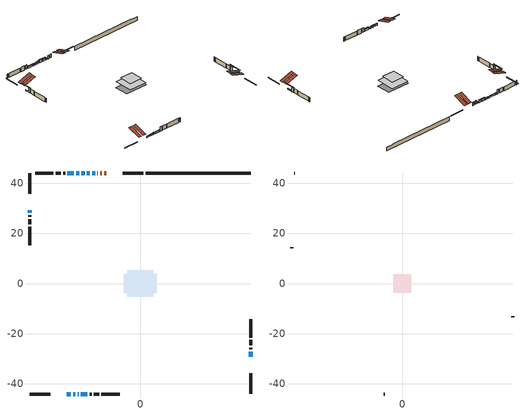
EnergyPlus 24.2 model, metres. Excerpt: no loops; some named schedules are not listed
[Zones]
conditioned space
 floor adiabatic (AdiabaticFloorConstruction): -5.19,-5.19 -5.19,5.19 5.19,5.19 5.19,-5.19 z0.7
 floor foundation (Slab1 construction): -6.56,-3.91 -6.56,3.91 6.56,3.91 6.56,-3.91 z-1.62
 wall outside (RimJoist1 construction): 1.22,44.01 -7.01,44.01 / -44.01,-44.01 -35.78,-44.01 / -44.01,44.01 -44.01,35.78 / 44.01,-44.01 44.01,-35.78 z0.7:1
 wall outside (AdiabaticWallConstruction 1): -13.57,44.01 -14.39,44.01 / -15.32,44.01 -15.99,44.01 z0.7:2.73
 wall outside (AdiabaticWallConstruction): -16.91,44.01 -17.03,44.01 / -24.92,-44.01 -24.55,-44.01 z0.7:1.92; -29.22,-44.01 -27.64,-44.01 z0.7:1.51; -26.72,-44.01 -25.85,-44.01 z0.7:1.52; 44.01,-29.22 44.01,-27.19 / -44.01,29.22 -44.01,28.2 z0.7:1.21; -17.95,44.01 -19.15,44.01 / -20.08,44.01 -21.27,44.01 z0.7:2.17; -22.2,44.01 -23.4,44.01 / -26.45,44.01 -28.99,44.01 / -23.62,-44.01 -21.08,-44.01 z0.7:1.67; -24.33,44.01 -25.52,44.01 z0.7:1.46
 wall outside (Wall1 construction): -29.92,44.01 -30.68,44.01 / -20.15,-44.01 -19.4,-44.01 / -44.01,27.28 -44.01,26.52 / 44.01,-26.26 44.01,-25.51 z0.7:3.14
 wall outside (Wall2 construction): -31.6,44.01 -33.69,44.01 / -18.47,-44.01 -16.38,-44.01 / -44.01,25.59 -44.01,23.51 / 44.01,-24.58 44.01,-22.49 z0.7:3.14
 wall outside (Wall3 construction): -34.62,44.01 -41.87,44.01 / -15.45,-44.01 -8.2,-44.01 / -44.01,22.58 -44.01,15.33 / 44.01,-21.56 44.01,-14.31 z0.7:3.14
 wall foundation (FoundationWall1 construction): 2.15,44.01,-1.62 2.15,44.01,0.7 39.82,44.01,0.7 39.82,44.01,0.33 44.01,44.01,0.33 44.01,44.01,-1.62
 window (WindowConstruction 8): -16.92,44.01 -17.03,44.01 z0.7:1.92
 window (WindowConstruction 6): -29.22,-44.01 -27.64,-44.01 z0.7:1.51
 window (WindowConstruction 7): -26.72,-44.01 -25.85,-44.01 z0.7:1.51
 window (WindowConstruction 10): 44.01,-29.22 44.01,-27.19 z0.7:1.21
 window (WindowConstruction 11): -44.01,29.22 -44.01,28.21 z0.7:1.21
 window (WindowConstruction 9): -24.92,-44.01 -24.55,-44.01 z0.7:1.92
 window (WindowConstruction): -17.96,44.01 -19.15,44.01 z0.7:2.17
 window (WindowConstruction 1): -20.08,44.01 -21.27,44.01 z0.7:2.17
 window (WindowConstruction 2): -22.2,44.01 -23.4,44.01 z0.7:1.67
 window (WindowConstruction 3): -24.33,44.01 -25.52,44.01 z0.7:1.46
 window (WindowConstruction 4): -26.45,44.01 -28.99,44.01 z0.7:1.67
 window (WindowConstruction 5): -23.62,-44.01 -21.08,-44.01 z0.7:1.67
 door (Door): -13.57,44.01 -14.39,44.01 z0.7:2.73
 door (Door 1): -15.32,44.01 -15.99,44.01 z0.7:2.73
 ceiling adiabatic (AdiabaticFloorConstruction): 5.19,-5.19 5.19,5.19 -5.19,5.19 -5.19,-5.19 z0.7
 roof outside (Roof2 construction): -12.64,44.01,3.14 -12.64,36.85,5.52 -10.76,36.85,5.52 -10.76,44.01,3.14; -30.15,-44.01,3.14 -30.15,-36.85,5.52 -32.03,-36.85,5.52 -32.03,-44.01,3.14; -44.01,30.15,3.14 -36.85,30.15,5.52 -36.85,32.03,5.52 -44.01,32.03,3.14; 44.01,-30.15,3.14 36.85,-30.15,5.52 36.85,-32.03,5.52 44.01,-32.03,3.14
attic - vented
 floor to conditioned space (Floor1 construction Reversed): -3.67,-3.67 -3.67,3.67 3.67,3.67 3.67,-3.67 z3.14
 wall outside (Wall4 construction): -42.8,44.01 -43.08,44.01 / -7.27,-44.01 -7,-44.01 / -44.01,14.4 -44.01,14.12 / 44.01,-13.38 44.01,-13.11 z0.7:3.14
 roof outside (Roof1 construction): -9.83,44.01,3.14 -9.83,36.85,5.52 -7.94,36.85,5.52 -7.94,44.01,3.14; -32.96,-44.01,3.14 -32.96,-36.85,5.52 -34.85,-36.85,5.52 -34.85,-44.01,3.14; -44.01,32.96,3.14 -36.85,32.96,5.52 -36.85,34.85,5.52 -44.01,34.85,3.14; 44.01,-32.96,3.14 36.85,-32.96,5.52 36.85,-34.85,5.52 44.01,-34.85,3.14
shading: -27.44,-44.01 -29.42,-44.01 -29.42,-44.42 -27.44,-44.42 z1.71; -25.65,-44.01 -26.92,-44.01 -26.92,-44.42 -25.65,-44.42 z1.71; 44.01,-24.55 44.01,-31.86 44.42,-31.86 44.42,-24.55 z3.85; -44.01,25.57 -44.01,31.86 -44.42,31.86 -44.42,25.57 z3.85; -19.35,44.01 -17.75,44.01 -17.75,44.42 -19.35,44.42 z2.37; -21.47,44.01 -19.88,44.01 -19.88,44.42 -21.47,44.42 z2.37; -23.6,44.01 -22,44.01 -22,44.42 -23.6,44.42 z1.87; -25.72,44.01 -24.13,44.01 -24.13,44.42 -25.72,44.42 z1.66; -29.19,44.01 -26.25,44.01 -26.25,44.42 -29.19,44.42 z1.87; -20.88,-44.01 -23.82,-44.01 -23.82,-44.42 -20.88,-44.42 z1.87
[Building]
Building 1: Terrain=Suburbs
[Site:Location]
Edmonton Intl AP_AB: Latitude {deg}=53.31; Longitude {deg}=-113.58; Time Zone {hr}=-7; Elevation {m}=723; Keep Site Location Information=Yes
[Site:GroundTemperature:Shallow]
-1.56185, -3.61833, -3.78302, -2.80711, 1.11059, 5.01004, 8.39065, 10.5322, 10.7141, 8.97234, 5.67794, 1.89811
[Site:WaterMainsTemperature]
Calculation Method=Schedule; Temperature Schedule=mains temperature schedule
[Material] Roughness=Rough; Thermal Absorptance=0.9
Name | Thickness {m} | Conductivity {W/m-K} | Density {kg/m3} | Specific Heat {J/kg-K} | Solar Absorptance | Visible Absorptance
asphalt or fiberglass shingles | 0.00635 | 0.162714 | 1121.4 | 1465.45 | 0.4 | 0.4
ceiling loosefill ins | 0.169333 | 0.0480833 | 16.02 | 1046.75 | 0.7 | 0.7
ceiling stud and cavity | 0.1397 | 0.123386 | 65.682 | 1177.47 | 0.7 | 0.7
concrete 4.0 in. | 0.1016 | 1.803125 | 2242.8 | 837.4 | 0.7 | 0.7
concrete 8.0 in. | 0.2032 | 1.803125 | 2242.8 | 837.4 | 0.7 | 0.7
door material | 0.04445 | 0.327969 | 512.64 | 1214.23 | 0.7 | 0.7
door material 1 | 0.04445 | 0.188738 | 512.64 | 1214.23 | 0.7 | 0.7
exterior vertical ins | 0.0328419 | 0.029427 | 32.04 | 1214.23 | 0.7 | 0.7
floor covering | 0.0127 | 0.0433444 | 54.468 | 1339.84 | 0.6 | 0.6
floor rigid ins; wall rigid ins | 0.512978 | 0.029427 | 32.04 | 1214.23 | 0.7 | 0.7
floor stud and cavity | 0.1397 | 1.75129 | 37.0049 | 1207.88 | 0.7 | 0.7
furniture material conditioned space 1 | 0.1524 | 0.115458 | 640.8 | 1214.23 | 0.6 | 0.6
gypsum board | 0.0127 | 0.160291 | 801 | 837.4 | 0.6 | 0.6
gypsum board 1 | 0.0127 | 0.160291 | 801 | 837.4 | 0.7 | 0.7
osb sheathing 0.5 in. | 0.0127 | 0.115458 | 512.64 | 1214.23 | 0.7 | 0.7
osb sheathing 0.75 in. | 0.01905 | 0.115458 | 512.64 | 1214.23 | 0.7 | 0.7
osb sheathing 2.0 in. | 0.0508 | 0.115458 | 512.64 | 1214.23 | 0.7 | 0.7
rim joist stud and cavity | 0.0508 | 0.0475618 | 125.044 | 1163.47 | 0.6 | 0.6
roof stud and cavity | 0.2032 | 0.114851 | 78.34581 | 1123.46 | 0.7 | 0.7
wall stud and cavity | 0.1397 | 0.104256 | 139.0536 | 1170.24 | 0.7 | 0.7
wall stud and cavity 1 | 0.1397 | 0.0972285 | 139.0536 | 1170.24 | 0.7 | 0.7
wall stud and cavity 2 | 0.1397 | 0.10094 | 139.0536 | 1170.24 | 0.7 | 0.7
wall stud and cavity 3 | 0.0889 | 6.1454 | 50.32683 | 1063.81 | 0.6 | 0.6
wall stud and cavity 4 | 0.0889 | 0.380278 | 52.3479 | 1209.89 | 0.7 | 0.7
wall stud and cavity 5 | 0.0889 | 0.391764 | 83.0341 | 1211.67 | 0.7 | 0.7
wood siding | 0.0254 | 0.102417 | 544.68 | 1172.36 | 0.4 | 0.4
wood siding 1 | 0.00254 | 0.102417 | 544.68 | 1172.36 | 0.4 | 0.4
wood siding 2; wood siding 3; wood siding 4 | 0.0254 | 0.102417 | 544.68 | 1172.36 | 0.7 | 0.7
[WindowMaterial:SimpleGlazingSystem]
Name | U-Factor {W/m2-K} | Solar Heat Gain Coefficient
WindowMaterial | 3.276206 | 0.61
WindowMaterial 1 | 3.30005 | 0.67
WindowMaterial 2 | 3.30346 | 0.65
WindowMaterial 3 | 3.304596 | 0.64
WindowMaterial 4 | 4.1438 | 0.54
WindowMaterial 5 | 4.28064 | 0.54
WindowMaterial 6 | 5.43441 | 0.63
WindowMaterial 7 | 3.28813 | 0.45
WindowMaterial 8 | 3.308 | 0.59
WindowMaterial 9 | 5.10679 | 0.5
[Construction]
AdiabaticFloorConstruction: floor stud and cavity, floor rigid ins, osb sheathing 0.75 in., floor covering
AdiabaticWallConstruction: wood siding 3, wall rigid ins, wall stud and cavity 4, gypsum board
AdiabaticWallConstruction 1: wood siding 4, wall rigid ins, wall stud and cavity 4, gypsum board
Door: door material
Door 1: door material 1
Floor1 construction Reversed: gypsum board, ceiling stud and cavity, ceiling loosefill ins
FoundationWall1 construction: concrete 8.0 in., gypsum board 1
furniture construction conditioned space 1: furniture material conditioned space 1
PartitionWallConstruction: gypsum board, wall stud and cavity 5, gypsum board
RimJoist1 construction: wood siding 2, osb sheathing 2.0 in., rim joist stud and cavity
Roof1 construction: asphalt or fiberglass shingles
Roof2 construction: asphalt or fiberglass shingles, osb sheathing 0.75 in., roof stud and cavity, gypsum board
Slab1 construction: concrete 4.0 in.
Wall1 construction: wood siding, osb sheathing 0.5 in., wall stud and cavity, gypsum board
Wall2 construction: wood siding, osb sheathing 0.5 in., wall stud and cavity 1, gypsum board
Wall3 construction: wood siding, osb sheathing 0.5 in., wall stud and cavity 2, gypsum board
Wall4 construction: wood siding 1, wall stud and cavity 3
WindowConstruction: WindowMaterial
WindowConstruction 1: WindowMaterial 1
WindowConstruction 10; WindowConstruction 11: WindowMaterial 9
WindowConstruction 2: WindowMaterial 2
WindowConstruction 3: WindowMaterial 3
WindowConstruction 4; WindowConstruction 5: WindowMaterial 4
WindowConstruction 6: WindowMaterial 5
WindowConstruction 7: WindowMaterial 6
WindowConstruction 8: WindowMaterial 7
WindowConstruction 9: WindowMaterial 8
[Zone] Multiplier=1; Part of Total Floor Area=Yes
Name | Volume {m3}
attic - vented | 20.8735
conditioned space | 549.6
[Space]
Name | Zone | Volume {m3}
attic - vented 1 | attic - vented | 20.8735
conditioned space 1 | conditioned space | 549.6
[ZoneInfiltration:EffectiveLeakageArea]
infil attic - vented 1: Zone or Space=attic - vented 1; Schedule=Always On Discrete; Effective Air Leakage Area {cm2}=1875.83; Stack Coefficient=0.000335359; Wind Coefficient=1.2373e-05
[ZoneMixing]
whole house fan mix: Zone or Space=attic - vented; Schedule=Always On Continuous; Design Flow Rate Calculation Method=Flow/Zone; Design Flow Rate {m3/s}=0; Source Zone or Space=conditioned space
[SurfaceProperty:ExposedFoundationPerimeter]
Slab1: Exposed Perimeter Calculation Method=TotalExposedPerimeter; Total Exposed Perimeter {m}=41.86
[InternalMass] Zone or ZoneList=conditioned space; Space or SpaceList=conditioned space 1
Name | Construction | Surface Area {m2}
furniture mass conditioned space 1 | furniture construction conditioned space 1 | 84.1601
partition wall mass | PartitionWallConstruction | 210.4
[Lights]
interior lighting: Zone or ZoneList or Space or SpaceList=conditioned space 1; Schedule=interior lighting schedule; Design Level Calculation Method=LightingLevel; Lighting Level {W}=343.2; Return Air Fraction=0; Fraction Radiant=0.6; Fraction Visible=0.2; Fraction Replaceable=1
[People]
occupants: Zone or ZoneList or Space or SpaceList=conditioned space 1; Number of People Schedule=occupants schedule; Number of People Calculation Method=People; Number of People=3; Fraction Radiant=0.314171; Sensible Heat Fraction=0.56303; Activity Level Schedule=occupants activity schedule; Carbon Dioxide Generation Rate {m3/s-W}=0; Enable ASHRAE 55 Comfort Warnings=No; Mean Radiant Temperature Calculation Type=EnclosureAveraged
[ElectricEquipment] Zone or ZoneList or Space or SpaceList=conditioned space 1; Design Level Calculation Method=EquipmentLevel
Name | Schedule | Design Level {W} | Fraction Latent | Fraction Radiant | Fraction Lost
clothes dryer | clothes dryer schedule | 140.772 | 0.015 | 0.081 | 0.85
clothes washer | clothes washer schedule | 32.1985 | 0.03 | 0.162 | 0.7
cooking range | cooking range schedule | 215.147 | 0.08 | 0.432 | 0.2
dishwasher | dishwasher schedule | 66.8632 | 0.3 | 0.18 | 0.4
fridge | fridge schedule | 72.9452 | 0 | 0.6 | 0
mech vent bath fan 0 | mech vent bath fan 0 schedule | 50.2 | 0 | 0 | 1
mech vent house fan | mech vent house fan schedule | 0 | 0 | 0 | 1
mech vent house fan cfis | mech vent house fan cfis schedule | 0 | 0 | 0 | 0
misc plug loads | misc plug loads schedule | 494.7 | 0.045 | 0.513 | 0.1
whole house fan | Always On Discrete | 0 | 0 | 0 | 1
[OtherEquipment] Zone or ZoneList or Space or SpaceList=conditioned space 1; Design Level Calculation Method=EquipmentLevel
Name | Fuel Type | Schedule | Design Level {W} | Fraction Latent | Fraction Radiant | Fraction Lost
clothes dryer 1 | Electricity | clothes dryer schedule | 0 | 0.015 | 0.081 | 0.85
cooking range 1 | Electricity | cooking range schedule | 0 | 0.08 | 0.432 | 0.2
general water use latent | None | general water use schedule | 62.594 | 1 | 0 | 0
general water use sensible | None | general water use schedule | -61.6891 | 0 | 0.6 | 0
mech vent house fan latent load | None | Always On Discrete | 0 | 1 | 0 | 0
mech vent house fan sensible load | None | Always On Discrete | 0 | 0 | 0 | 0
water heater energy adjustment1 | NaturalGas | Always On Discrete | 0.01 | 0 | 0 | 1
[ZoneInfiltration:DesignFlowRate] Zone or ZoneList or Space or SpaceList=conditioned space 1; Schedule=Always On Discrete; Design Flow Rate Calculation Method=Flow/Zone; Design Flow Rate {m3/s}=0
infil flow; natural vent flow; whole house fan flow
[AvailabilityManager:Scheduled]
furnace airloop Availability Manager: Schedule=Always On Discrete
[Foundation:Kiva]
Foundation Kiva 1: Initial Indoor Air Temperature {C}=18; Wall Height Above Grade {m}=0.699973; Wall Depth Below Slab {m}=0.2032; Custom Block Material Name 1=exterior vertical ins; Custom Block Depth 1 {m}=2.31999; Custom Block X Position 1 {m}=0.2159; Custom Block Z Position 1 {m}=0
[Foundation:Kiva:Settings]
Soil Conductivity {W/m-K}=0.849921; Soil Density {kg/m3}=1842.3; Soil Specific Heat {J/kg-K}=418.7; Ground Solar Absorptivity=0.9; Ground Thermal Absorptivity=0.9; Ground Surface Roughness {m}=0.03; Far-Field Width {m}=40; Deep-Ground Boundary Condition=ZeroFlux; Deep-Ground Depth {m}=40; Minimum Cell Dimension {m}=0.2; Maximum Cell Growth Coefficient=3; Simulation Timestep=Timestep
[Exterior:Lights]
exterior lighting: Schedule=exterior lighting schedule; Design Level {W}=75.6
[EnergyManagementSystem:GlobalVariable]
furnace_airloop_Fan_RTF
infil_program_Qfan
infil_program_Qinf
natural_vent_program_Qnv
natural_vent_program_Qwhf
[EnergyManagementSystem:Sensor]
Name | Output:Variable or Output:Meter Index Key | Output:Variable or Output:Meter
airflow_gain | infil flow | Infiltration Sensible Heat Gain Energy
airflow_gain_1 | natural vent flow | Infiltration Sensible Heat Gain Energy
airflow_gain_2 | whole house fan flow | Infiltration Sensible Heat Gain Energy
airflow_loss | infil flow | Infiltration Sensible Heat Loss Energy
airflow_loss_1 | natural vent flow | Infiltration Sensible Heat Loss Energy
airflow_loss_2 | whole house fan flow | Infiltration Sensible Heat Loss Energy
clg_load_cond |  | Cooling:EnergyTransfer:Zone:CONDITIONED SPACE
clg_sp_s; clg_sp_s_1 | cooling setpoint | Schedule Value
clothes_dryer_exhaust_0_sch_s | clothes dryer exhaust 0 schedule | Schedule Value
cool_season | cooling season schedule | Schedule Value
htg_load_cond |  | Heating:EnergyTransfer:Zone:CONDITIONED SPACE
htg_sp_s; htg_sp_s_1 | heating setpoint | Schedule Value
ig_ee_conv | clothes dryer | Electric Equipment Convective Heating Energy
ig_ee_conv_2 | cooking range | Electric Equipment Convective Heating Energy
ig_ee_conv_4 | fridge | Electric Equipment Convective Heating Energy
ig_ee_conv_5 | misc plug loads | Electric Equipment Convective Heating Energy
ig_ee_conv_6 | whole house fan | Electric Equipment Convective Heating Energy
ig_ee_rad | clothes dryer | Electric Equipment Radiant Heating Energy
ig_ee_rad_2 | cooking range | Electric Equipment Radiant Heating Energy
ig_ee_rad_4 | fridge | Electric Equipment Radiant Heating Energy
ig_ee_rad_5 | misc plug loads | Electric Equipment Radiant Heating Energy
ig_ee_rad_6 | whole house fan | Electric Equipment Radiant Heating Energy
ig_lgt_conv | interior lighting | Lights Convective Heating Energy
ig_lgt_rad | interior lighting | Lights Radiant Heating Energy
ig_lgt_vis | interior lighting | Lights Visible Radiation Heating Energy
ig_oe_conv | clothes dryer 1 | Other Equipment Convective Heating Energy
ig_oe_conv_1 | cooking range 1 | Other Equipment Convective Heating Energy
ig_oe_conv_2 | general water use latent | Other Equipment Convective Heating Energy
ig_oe_conv_3 | general water use sensible | Other Equipment Convective Heating Energy
ig_oe_conv_4 | water heater energy adjustment1 | Other Equipment Convective Heating Energy
ig_oe_rad | clothes dryer 1 | Other Equipment Radiant Heating Energy
ig_oe_rad_1 | cooking range 1 | Other Equipment Radiant Heating Energy
ig_oe_rad_2 | general water use latent | Other Equipment Radiant Heating Energy
ig_oe_rad_3 | general water use sensible | Other Equipment Radiant Heating Energy
ig_oe_rad_4 | water heater energy adjustment1 | Other Equipment Radiant Heating Energy
ig_ppl_conv | occupants | People Convective Heating Energy
ig_ppl_rad | occupants | People Radiant Heating Energy
im_conv | furniture mass conditioned space 1 | Surface Inside Face Convection Heat Gain Energy
im_conv_1 | partition wall mass | Surface Inside Face Convection Heat Gain Energy
im_ig | furniture mass conditioned space 1 | Surface Inside Face Internal Gains Radiation Heat Gain Energy
im_ig_1 | partition wall mass | Surface Inside Face Internal Gains Radiation Heat Gain Energy
im_lgt | furniture mass conditioned space 1 | Surface Inside Face Lights Radiation Heat Gain Energy
im_lgt_1 | partition wall mass | Surface Inside Face Lights Radiation Heat Gain Energy
im_sol | furniture mass conditioned space 1 | Surface Inside Face Solar Radiation Heat Gain Energy
im_sol_1 | partition wall mass | Surface Inside Face Solar Radiation Heat Gain Energy
im_surf | furniture mass conditioned space 1 | Surface Inside Face Net Surface Thermal Radiation Heat Gain Energy
im_surf_1 | partition wall mass | Surface Inside Face Net Surface Thermal Radiation Heat Gain Energy
mech_vent_bath_fan_0_sch_s | mech vent bath fan 0 schedule | Schedule Value
mv_conv | mech vent bath fan 0 | Electric Equipment Convective Heating Energy
mv_conv_1 | mech vent house fan | Electric Equipment Convective Heating Energy
mv_conv_2 | mech vent house fan cfis | Electric Equipment Convective Heating Energy
mv_conv_3 | mech vent house fan latent load | Other Equipment Convective Heating Energy
mv_conv_4 | mech vent house fan sensible load | Other Equipment Convective Heating Energy
mv_rad | mech vent bath fan 0 | Electric Equipment Radiant Heating Energy
mv_rad_1 | mech vent house fan | Electric Equipment Radiant Heating Energy
mv_rad_2 | mech vent house fan cfis | Electric Equipment Radiant Heating Energy
mv_rad_3 | mech vent house fan latent load | Other Equipment Radiant Heating Energy
mv_rad_4 | mech vent house fan sensible load | Other Equipment Radiant Heating Energy
natural_vent_s | natural vent schedule | Schedule Value
out_pb_s |  | Site Outdoor Air Barometric Pressure
out_wt_s |  | Site Outdoor Air Humidity Ratio
site_vw_s |  | Site Wind Speed
ss_back_out | Window1 | Surface Window Shortwave from Zone Back Out Window Heat Transfer Rate
ss_back_out_1 | Window11 | Surface Window Shortwave from Zone Back Out Window Heat Transfer Rate
ss_back_out_10 | Window7 | Surface Window Shortwave from Zone Back Out Window Heat Transfer Rate
ss_back_out_11 | Window9 | Surface Window Shortwave from Zone Back Out Window Heat Transfer Rate
ss_back_out_2 | Window12 | Surface Window Shortwave from Zone Back Out Window Heat Transfer Rate
ss_back_out_3 | Window13 | Surface Window Shortwave from Zone Back Out Window Heat Transfer Rate
ss_back_out_4 | Window15 | Surface Window Shortwave from Zone Back Out Window Heat Transfer Rate
ss_back_out_5 | Window2 | Surface Window Shortwave from Zone Back Out Window Heat Transfer Rate
ss_back_out_6 | Window3 | Surface Window Shortwave from Zone Back Out Window Heat Transfer Rate
ss_back_out_7 | Window4 | Surface Window Shortwave from Zone Back Out Window Heat Transfer Rate
ss_back_out_8 | Window5 | Surface Window Shortwave from Zone Back Out Window Heat Transfer Rate
ss_back_out_9 | Window6 | Surface Window Shortwave from Zone Back Out Window Heat Transfer Rate
ss_conv | Door1 | Surface Inside Face Convection Heat Gain Energy
ss_conv_1 | Door2 | Surface Inside Face Convection Heat Gain Energy
ss_conv_10 | Window5 | Surface Inside Face Convection Heat Gain Energy
ss_conv_11 | Window6 | Surface Inside Face Convection Heat Gain Energy
ss_conv_12 | Window7 | Surface Inside Face Convection Heat Gain Energy
ss_conv_13 | Window9 | Surface Inside Face Convection Heat Gain Energy
ss_conv_2 | Window1 | Surface Inside Face Convection Heat Gain Energy
ss_conv_3 | Window11 | Surface Inside Face Convection Heat Gain Energy
ss_conv_4 | Window12 | Surface Inside Face Convection Heat Gain Energy
ss_conv_5 | Window13 | Surface Inside Face Convection Heat Gain Energy
ss_conv_6 | Window15 | Surface Inside Face Convection Heat Gain Energy
ss_conv_7 | Window2 | Surface Inside Face Convection Heat Gain Energy
ss_conv_8 | Window3 | Surface Inside Face Convection Heat Gain Energy
ss_conv_9 | Window4 | Surface Inside Face Convection Heat Gain Energy
ss_ig | Door1 | Surface Inside Face Internal Gains Radiation Heat Gain Energy
ss_ig_1 | Door2 | Surface Inside Face Internal Gains Radiation Heat Gain Energy
ss_ig_10 | Window5 | Surface Inside Face Internal Gains Radiation Heat Gain Energy
ss_ig_11 | Window6 | Surface Inside Face Internal Gains Radiation Heat Gain Energy
ss_ig_12 | Window7 | Surface Inside Face Internal Gains Radiation Heat Gain Energy
ss_ig_13 | Window9 | Surface Inside Face Internal Gains Radiation Heat Gain Energy
ss_ig_2 | Window1 | Surface Inside Face Internal Gains Radiation Heat Gain Energy
ss_ig_3 | Window11 | Surface Inside Face Internal Gains Radiation Heat Gain Energy
ss_ig_4 | Window12 | Surface Inside Face Internal Gains Radiation Heat Gain Energy
ss_ig_5 | Window13 | Surface Inside Face Internal Gains Radiation Heat Gain Energy
ss_ig_6 | Window15 | Surface Inside Face Internal Gains Radiation Heat Gain Energy
ss_ig_7 | Window2 | Surface Inside Face Internal Gains Radiation Heat Gain Energy
ss_ig_8 | Window3 | Surface Inside Face Internal Gains Radiation Heat Gain Energy
ss_ig_9 | Window4 | Surface Inside Face Internal Gains Radiation Heat Gain Energy
ss_lgt | Door1 | Surface Inside Face Lights Radiation Heat Gain Energy
ss_lgt_1 | Door2 | Surface Inside Face Lights Radiation Heat Gain Energy
ss_sol | Door1 | Surface Inside Face Solar Radiation Heat Gain Energy
ss_sol_1 | Door2 | Surface Inside Face Solar Radiation Heat Gain Energy
ss_surf | Door1 | Surface Inside Face Net Surface Thermal Radiation Heat Gain Energy
ss_surf_1 | Door2 | Surface Inside Face Net Surface Thermal Radiation Heat Gain Energy
ss_surf_10 | Window5 | Surface Inside Face Net Surface Thermal Radiation Heat Gain Energy
ss_surf_11 | Window6 | Surface Inside Face Net Surface Thermal Radiation Heat Gain Energy
ss_surf_12 | Window7 | Surface Inside Face Net Surface Thermal Radiation Heat Gain Energy
ss_surf_13 | Window9 | Surface Inside Face Net Surface Thermal Radiation Heat Gain Energy
ss_surf_2 | Window1 | Surface Inside Face Net Surface Thermal Radiation Heat Gain Energy
ss_surf_3 | Window11 | Surface Inside Face Net Surface Thermal Radiation Heat Gain Energy
ss_surf_4 | Window12 | Surface Inside Face Net Surface Thermal Radiation Heat Gain Energy
ss_surf_5 | Window13 | Surface Inside Face Net Surface Thermal Radiation Heat Gain Energy
ss_surf_6 | Window15 | Surface Inside Face Net Surface Thermal Radiation Heat Gain Energy
ss_surf_7 | Window2 | Surface Inside Face Net Surface Thermal Radiation Heat Gain Energy
ss_surf_8 | Window3 | Surface Inside Face Net Surface Thermal Radiation Heat Gain Energy
ss_surf_9 | Window4 | Surface Inside Face Net Surface Thermal Radiation Heat Gain Energy
ss_trans_in | Window1 | Surface Window Transmitted Solar Radiation Rate
ss_trans_in_1 | Window11 | Surface Window Transmitted Solar Radiation Rate
ss_trans_in_10 | Window7 | Surface Window Transmitted Solar Radiation Rate
ss_trans_in_11 | Window9 | Surface Window Transmitted Solar Radiation Rate
ss_trans_in_2 | Window12 | Surface Window Transmitted Solar Radiation Rate
ss_trans_in_3 | Window13 | Surface Window Transmitted Solar Radiation Rate
ss_trans_in_4 | Window15 | Surface Window Transmitted Solar Radiation Rate
ss_trans_in_5 | Window2 | Surface Window Transmitted Solar Radiation Rate
ss_trans_in_6 | Window3 | Surface Window Transmitted Solar Radiation Rate
ss_trans_in_7 | Window4 | Surface Window Transmitted Solar Radiation Rate
ss_trans_in_8 | Window5 | Surface Window Transmitted Solar Radiation Rate
ss_trans_in_9 | Window6 | Surface Window Transmitted Solar Radiation Rate
ss_trans_out | Window1 | Surface Inside Face Initial Transmitted Diffuse Transmitted Out Window Solar Radiation Rate
ss_trans_out_1 | Window11 | Surface Inside Face Initial Transmitted Diffuse Transmitted Out Window Solar Radiation Rate
ss_trans_out_10 | Window7 | Surface Inside Face Initial Transmitted Diffuse Transmitted Out Window Solar Radiation Rate
ss_trans_out_11 | Window9 | Surface Inside Face Initial Transmitted Diffuse Transmitted Out Window Solar Radiation Rate
ss_trans_out_2 | Window12 | Surface Inside Face Initial Transmitted Diffuse Transmitted Out Window Solar Radiation Rate
ss_trans_out_3 | Window13 | Surface Inside Face Initial Transmitted Diffuse Transmitted Out Window Solar Radiation Rate
ss_trans_out_4 | Window15 | Surface Inside Face Initial Transmitted Diffuse Transmitted Out Window Solar Radiation Rate
ss_trans_out_5 | Window2 | Surface Inside Face Initial Transmitted Diffuse Transmitted Out Window Solar Radiation Rate
ss_trans_out_6 | Window3 | Surface Inside Face Initial Transmitted Diffuse Transmitted Out Window Solar Radiation Rate
ss_trans_out_7 | Window4 | Surface Inside Face Initial Transmitted Diffuse Transmitted Out Window Solar Radiation Rate
ss_trans_out_8 | Window5 | Surface Inside Face Initial Transmitted Diffuse Transmitted Out Window Solar Radiation Rate
ss_trans_out_9 | Window6 | Surface Inside Face Initial Transmitted Diffuse Transmitted Out Window Solar Radiation Rate
s_conv | Floor1 | Surface Inside Face Convection Heat Gain Energy
